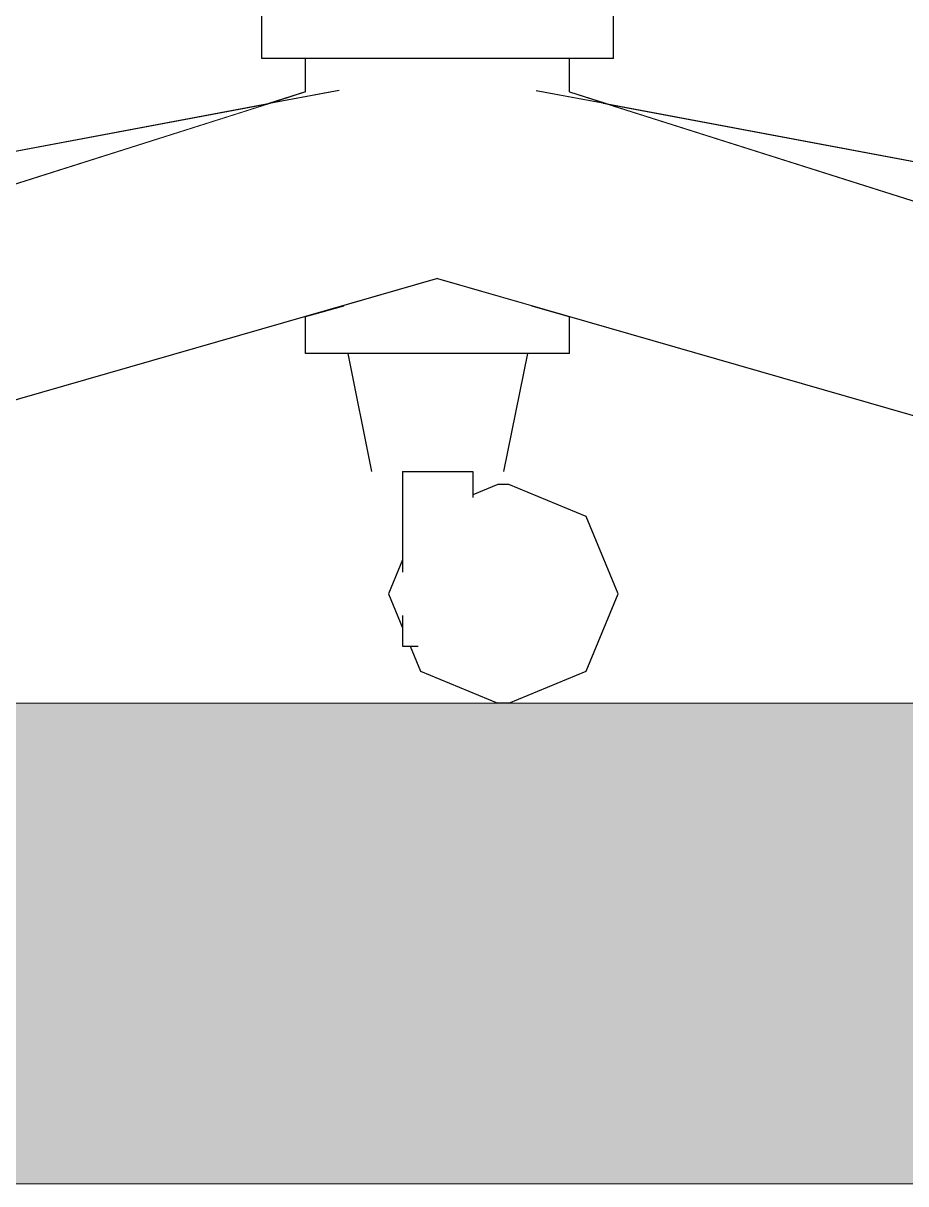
# Model space of a CAD drawing. Header units: millimetres. Extents: x 2336463 to 2579121, y 595385 to 778077.
# Drawn here: x 2525010.7 to 2525212.6, y 663476.2 to 663741.8 of the extents above; entities that cross this region are included whole.
import ezdxf

# ---------------------------------------------------------------- set-up
doc = ezdxf.new("R2010")
doc.units = ezdxf.units.MM
doc.header["$MEASUREMENT"] = 0
doc.linetypes.add('Wipeout_Contour', pattern=[1000, 0, -1000])
doc.layers.add('1 Планировка_Ном._пера__1', color=7, linetype='Continuous', lineweight=13)
doc.layers.add('Конструктив - Стены Несущие_Ном._пера__1', color=7, linetype='Continuous', lineweight=13)
doc.layers.add('Интерьер - Мебель', color=7, linetype='Continuous')
doc.layers.add('Интерьер - Мебель_Ном._пера__62', color=7, linetype='Continuous', lineweight=25, true_color=0xaaaaaa)

msp = doc.modelspace()

# ---------------------------------------------------------------- hatches: boundary and pattern name
at = {"layer": 'Конструктив - Стены Несущие_Ном._пера__1', "linetype": 'Continuous', "lineweight": 13}
h = msp.add_hatch(dxfattribs=at)
h.set_pattern_fill('AR_CONC', style=0, pattern_type=2)
h.set_pattern_definition([(50, (2086872.01, 585813.69), (-182.18467, 15.939086), [19.05, -209.55]), (355, (2086872.01, 585813.69), (-35.24342, 191.056845), [15.24, -167.640584]), (100.451445, (2086887.2, 585812.36), (146.94125, 175.11775), [16.19001, -178.090245]), (46.1842, (2086872.01, 585864.49), (-271.07904, 42.04233), [28.575, -314.325]), (96.63556, (2086894.6, 585860.98), (237.40413, 247.42612), [24.28502, -267.1356]), (351.18415, (2086872.01, 585864.49), (237.40413, 247.42612), [22.85997, -251.45973]), (21, (2086897.41, 585851.79), (-151.61439, 102.2652), [19.05, -209.55]), (326, (2086897.41, 585851.79), (61.80203, 184.18797), [15.24, -167.64]), (71.451445, (2086910.05, 585843.26), (213.41642, 81.92277), [16.19001, -178.08994]), (37.5, (2086872.015, 585813.686), (3.088603, 84.555039), [0, -165.608, 0, -170.18, 0, -168.275]), (7.5, (2086872.015, 585813.69), (66.819663, 100.180575), [0, -97.028, 0, -161.798, 0, -64.135]), (327.5, (2086815.37, 585813.686), (-135.590595, 5.728744), [0, -63.5, 0, -198.12, 0, -262.89]), (317.5, (2086789.97, 585813.69), (148.12918, 25.42649), [0, -82.55, 0, -131.572, 0, -186.69])])
h.paths.add_polyline_path([(2521493.96, 663476.17), (2527093.96, 663476.17), (2527093.96, 663586.17), (2521493.96, 663586.17)])

# ---------------------------------------------------------------- linework, layer by layer
at = {"layer": '1 Планировка_Ном._пера__1', "color": 7, "linetype": 'Continuous', "lineweight": 13}
msp.add_line((2527093.96, 663476.17), (2521493.96, 663476.17), dxfattribs=at)
at = {"layer": 'Конструктив - Стены Несущие_Ном._пера__1', "color": 7, "linetype": 'Continuous', "lineweight": 13, "flags": 128}
msp.add_lwpolyline([(2521493.96, 663476.17), (2527093.96, 663476.17), (2527093.96, 663586.17), (2521493.96, 663586.17)], close=True, dxfattribs=at)

# ---------------------------------------------------------------- wipeouts: each hides what was drawn before it
at = {"color": 254, "linetype": 'Wipeout_Contour', "lineweight": 0, "ltscale": 18276327.44818228}
msp.add_wipeout([(2525126.88, 663723.88), (2525128.04, 663724.16), (2525128.04, 663726.39), (2525133.21, 663725.41), (2525135.72, 663726.02), (2525135.72, 663733.67), (2525126.88, 663733.67)], dxfattribs=at).dxf.layer = 'Интерьер - Мебель'
at = {"color": 254, "linetype": 'Wipeout_Contour', "lineweight": 0, "ltscale": 15664113.58435454}
msp.add_wipeout([(2524832.88, 663639.17), (2524925, 663656.56), (2524925, 663679.17), (2524927.69, 663679.17), (2525066.73, 663723.31), (2524832.88, 663679.17)], dxfattribs=at).dxf.layer = 'Интерьер - Мебель'
at = {"color": 254, "linetype": 'Wipeout_Contour', "lineweight": 0, "ltscale": 10443560.49375888}
msp.add_wipeout([(2525126.88, 663677.17), (2525126.88, 663666.17), (2525135.72, 663666.17), (2525135.72, 663674.62)], dxfattribs=at).dxf.layer = 'Интерьер - Мебель'
at = {"color": 254, "linetype": 'Wipeout_Contour', "lineweight": 0, "ltscale": 10443363.58397881}
msp.add_wipeout([(2525097.48, 663606.23), (2525097.48, 663599.17), (2525099.84, 663599.17), (2525099.84, 663602.03)], dxfattribs=at).dxf.layer = 'Интерьер - Мебель'

# ---------------------------------------------------------------- next in the draw order: wipeouts: each hides what was drawn before it
at = {"color": 254, "linetype": 'Wipeout_Contour', "lineweight": 0, "ltscale": 10443681.62289573}
msp.add_wipeout([(2525133.99, 663733.67), (2525145.78, 663733.67), (2525145.78, 663781.17), (2525133.99, 663781.17)], dxfattribs=at).dxf.layer = 'Интерьер - Мебель'
at = {"color": 254, "linetype": 'Wipeout_Contour', "lineweight": 0, "ltscale": 15665342.73412733}
msp.add_wipeout([(2525105.53, 663733.67), (2525105.53, 663724.83), (2525117.81, 663726.84), (2525117.81, 663724.28), (2525126.88, 663723.88), (2525126.88, 663733.67)], dxfattribs=at).dxf.layer = 'Интерьер - Мебель'
at = {"color": 254, "linetype": 'Wipeout_Contour', "lineweight": 0, "ltscale": 10443504.27248664}
msp.add_wipeout([(2525105.53, 663666.17), (2525126.88, 663666.17), (2525126.88, 663677.17), (2525105.53, 663683.31)], dxfattribs=at).dxf.layer = 'Интерьер - Мебель'
at = {"color": 254, "linetype": 'Wipeout_Contour', "lineweight": 0, "ltscale": 7832526.626779261}
msp.add_wipeout([(2525099.84, 663599.17), (2525101.09, 663599.17), (2525099.84, 663602.03)], dxfattribs=at).dxf.layer = 'Интерьер - Мебель'

# ---------------------------------------------------------------- next in the draw order: linework, layer by layer
at = {"layer": 'Интерьер - Мебель_Ном._пера__62', "color": 253, "linetype": 'Continuous', "lineweight": 25, "true_color": 0xaaaaaa}
msp.add_line((2525145.78, 663733.67), (2525145.78, 663781.17), dxfattribs=at)

# ---------------------------------------------------------------- next in the draw order: wipeouts: each hides what was drawn before it
at = {"color": 254, "linetype": 'Wipeout_Contour', "lineweight": 0, "ltscale": 15665212.9285273}
msp.add_wipeout([(2525084.18, 663733.67), (2525084.18, 663723.88), (2525093.25, 663724.28), (2525093.25, 663726.84), (2525105.53, 663724.83), (2525105.53, 663733.67)], dxfattribs=at).dxf.layer = 'Интерьер - Мебель'
at = {"color": 254, "linetype": 'Wipeout_Contour', "lineweight": 0, "ltscale": 10443421.68637356}
msp.add_wipeout([(2525084.18, 663666.17), (2525105.53, 663666.17), (2525105.53, 663683.31), (2525084.18, 663677.17)], dxfattribs=at).dxf.layer = 'Интерьер - Мебель'

# ---------------------------------------------------------------- next in the draw order: wipeouts: each hides what was drawn before it
at = {"color": 254, "linetype": 'Wipeout_Contour', "lineweight": 0, "ltscale": 10443603.76057217}
msp.add_wipeout([(2525105.53, 663733.67), (2525133.99, 663733.67), (2525133.99, 663781.17), (2525105.53, 663781.17)], dxfattribs=at).dxf.layer = 'Интерьер - Мебель'
at = {"color": 254, "linetype": 'Wipeout_Contour', "lineweight": 0, "ltscale": 18275986.45467443}
msp.add_wipeout([(2525075.34, 663733.67), (2525075.34, 663726.02), (2525077.85, 663725.41), (2525083.02, 663726.39), (2525083.02, 663724.16), (2525084.18, 663723.88), (2525084.18, 663733.67)], dxfattribs=at).dxf.layer = 'Интерьер - Мебель'
at = {"color": 254, "linetype": 'Wipeout_Contour', "lineweight": 0, "ltscale": 10443361.11323324}
msp.add_wipeout([(2525084.18, 663677.17), (2525075.34, 663674.62), (2525075.34, 663666.17), (2525084.18, 663666.17)], dxfattribs=at).dxf.layer = 'Интерьер - Мебель'

# ---------------------------------------------------------------- next in the draw order: linework, layer by layer
at = {"layer": 'Интерьер - Мебель_Ном._пера__62', "color": 253, "linetype": 'Continuous', "lineweight": 25, "true_color": 0xaaaaaa}
msp.add_line((2525145.78, 663733.67), (2525133.99, 663733.67), dxfattribs=at)

# ---------------------------------------------------------------- next in the draw order: wipeouts: each hides what was drawn before it
at = {"color": 254, "linetype": 'Wipeout_Contour', "lineweight": 0, "ltscale": 10443493.64667714}
msp.add_wipeout([(2525077.07, 663733.67), (2525105.53, 663733.67), (2525105.53, 663781.17), (2525077.07, 663781.17)], dxfattribs=at).dxf.layer = 'Интерьер - Мебель'
at = {"color": 254, "linetype": 'Wipeout_Contour', "lineweight": 0, "ltscale": 7832554.913742067}
msp.add_wipeout([(2525083.02, 663726.39), (2525066.73, 663723.31), (2525083.02, 663724.16)], dxfattribs=at).dxf.layer = 'Интерьер - Мебель'
at = {"color": 254, "linetype": 'Wipeout_Contour', "lineweight": 0, "ltscale": 10443442.1902056}
msp.add_wipeout([(2525085, 663666.17), (2525090.43, 663639.17), (2525120.62, 663639.17), (2525126.06, 663666.17)], dxfattribs=at).dxf.layer = 'Интерьер - Мебель'

# ---------------------------------------------------------------- next in the draw order: linework, layer by layer
at = {"layer": 'Интерьер - Мебель_Ном._пера__62', "color": 253, "linetype": 'Continuous', "lineweight": 25, "true_color": 0xaaaaaa}
msp.add_line((2525133.99, 663733.67), (2525105.53, 663733.67), dxfattribs=at)

# ---------------------------------------------------------------- next in the draw order: wipeouts: each hides what was drawn before it
at = {"color": 254, "linetype": 'Wipeout_Contour', "lineweight": 0, "ltscale": 10443415.78443695}
msp.add_wipeout([(2525065.28, 663733.67), (2525077.07, 663733.67), (2525077.07, 663781.17), (2525065.28, 663781.17)], dxfattribs=at).dxf.layer = 'Интерьер - Мебель'
at = {"color": 254, "linetype": 'Wipeout_Contour', "lineweight": 0, "ltscale": 18275714.81741901}
msp.add_wipeout([(2525066.73, 663723.31), (2524927.69, 663679.17), (2524952.12, 663679.17), (2525105.53, 663723.31), (2525093.25, 663724.28), (2525084.18, 663723.88), (2525083.02, 663724.16)], dxfattribs=at).dxf.layer = 'Интерьер - Мебель'
at = {"color": 254, "linetype": 'Wipeout_Contour', "lineweight": 0, "ltscale": 10443391.26841899}
msp.add_wipeout([(2525099.84, 663639.17), (2525097.48, 663639.17), (2525097.48, 663616.1), (2525099.84, 663620.3)], dxfattribs=at).dxf.layer = 'Интерьер - Мебель'

# ---------------------------------------------------------------- next in the draw order: linework, layer by layer
at = {"layer": 'Интерьер - Мебель_Ном._пера__62', "color": 253, "linetype": 'Continuous', "lineweight": 25, "true_color": 0xaaaaaa}
for p, q in [((2525065.28, 663733.67), (2525065.28, 663781.17)), ((2525077.07, 663733.67), (2525065.28, 663733.67)), ((2525105.53, 663733.67), (2525077.07, 663733.67))]:
    msp.add_line(p, q, dxfattribs=at)

# ---------------------------------------------------------------- next in the draw order: wipeouts: each hides what was drawn before it
at = {"color": 254, "linetype": 'Wipeout_Contour', "lineweight": 0, "ltscale": 10443392.90840452}
msp.add_wipeout([(2525075.34, 663726.04), (2525066.73, 663723.31), (2525077.85, 663725.41), (2525075.34, 663726.02)], dxfattribs=at).dxf.layer = 'Интерьер - Мебель'
at = {"color": 254, "linetype": 'Wipeout_Contour', "lineweight": 0, "ltscale": 7832649.144802574}
msp.add_wipeout([(2525105.53, 663724.83), (2525105.53, 663723.31), (2525117.81, 663726.84)], dxfattribs=at).dxf.layer = 'Интерьер - Мебель'
at = {"color": 254, "linetype": 'Wipeout_Contour', "lineweight": 0, "ltscale": 13054262.79499018}
msp.add_wipeout([(2525105.53, 663639.17), (2525099.84, 663639.17), (2525099.84, 663620.3), (2525103.58, 663628.84), (2525105.53, 663629.61)], dxfattribs=at).dxf.layer = 'Интерьер - Мебель'

# ---------------------------------------------------------------- next in the draw order: linework, layer by layer
at = {"layer": 'Интерьер - Мебель_Ном._пера__62', "color": 253, "linetype": 'Continuous', "lineweight": 25, "true_color": 0xaaaaaa}
msp.add_line((2525075.34, 663726.02), (2525075.34, 663733.67), dxfattribs=at)

# ---------------------------------------------------------------- next in the draw order: wipeouts: each hides what was drawn before it
at = {"color": 254, "linetype": 'Wipeout_Contour', "lineweight": 0, "ltscale": 10443435.2990264}
msp.add_wipeout([(2525105.53, 663639.17), (2525105.53, 663629.61), (2525111.22, 663632.04), (2525111.22, 663639.17)], dxfattribs=at).dxf.layer = 'Интерьер - Мебель'

# ---------------------------------------------------------------- next in the draw order: wipeouts: each hides what was drawn before it
at = {"color": 254, "linetype": 'Wipeout_Contour', "lineweight": 0, "ltscale": 10443174.49730428}
msp.add_wipeout([(2524952.12, 663639.17), (2525105.53, 663683.31), (2525105.53, 663723.31), (2524952.12, 663679.17)], dxfattribs=at).dxf.layer = 'Интерьер - Мебель'
at = {"color": 254, "linetype": 'Wipeout_Contour', "lineweight": 0, "ltscale": 10443451.77558557}
msp.add_wipeout([(2525111.22, 663639.17), (2525111.22, 663632.04), (2525113.58, 663633.25), (2525113.58, 663639.17)], dxfattribs=at).dxf.layer = 'Интерьер - Мебель'

# ---------------------------------------------------------------- next in the draw order: linework, layer by layer
at = {"layer": 'Интерьер - Мебель_Ном._пера__62', "color": 253, "linetype": 'Continuous', "lineweight": 25, "true_color": 0xaaaaaa}
for p, q in [((2525083.02, 663726.39), (2524832.88, 663679.17)), ((2525075.34, 663726.04), (2524927.69, 663679.17)), ((2525075.34, 663666.17), (2525075.34, 663674.62)), ((2525084.18, 663666.17), (2525075.34, 663666.17)), ((2525085, 663666.17), (2525090.43, 663639.17)), ((2525097.48, 663639.17), (2525099.84, 663639.17))]:
    msp.add_line(p, q, dxfattribs=at)

# ---------------------------------------------------------------- next in the draw order: wipeouts: each hides what was drawn before it
at = {"color": 254, "linetype": 'Wipeout_Contour', "lineweight": 0, "ltscale": 7832659.875866617}
msp.add_wipeout([(2525117.81, 663726.84), (2525105.53, 663723.31), (2525117.81, 663724.28)], dxfattribs=at).dxf.layer = 'Интерьер - Мебель'
at = {"color": 254, "linetype": 'Wipeout_Contour', "lineweight": 0, "ltscale": 10443451.63630798}
msp.add_wipeout([(2525104.11, 663628.84), (2525106.55, 663626.72), (2525122.12, 663633.17), (2525121.8, 663636.17)], dxfattribs=at).dxf.layer = 'Интерьер - Мебель'

# ---------------------------------------------------------------- next in the draw order: wipeouts: each hides what was drawn before it
at = {"color": 254, "linetype": 'Wipeout_Contour', "lineweight": 0, "ltscale": 7832613.33177912}
msp.add_wipeout([(2525093.25, 663724.28), (2525105.53, 663723.31), (2525093.25, 663726.84)], dxfattribs=at).dxf.layer = 'Интерьер - Мебель'
at = {"color": 254, "linetype": 'Wipeout_Contour', "lineweight": 0, "ltscale": 10443394.21421726}
msp.add_wipeout([(2525096.78, 663611.17), (2525100.1, 663611.17), (2525106.55, 663626.72), (2525104.11, 663628.84)], dxfattribs=at).dxf.layer = 'Интерьер - Мебель'

# ---------------------------------------------------------------- next in the draw order: wipeouts: each hides what was drawn before it
at = {"color": 254, "linetype": 'Wipeout_Contour', "lineweight": 0, "ltscale": 10443767.98726843}
msp.add_wipeout([(2525258.94, 663679.17), (2525105.53, 663723.31), (2525105.53, 663683.31), (2525258.94, 663639.17)], dxfattribs=at).dxf.layer = 'Интерьер - Мебель'
at = {"color": 254, "linetype": 'Wipeout_Contour', "lineweight": 0, "ltscale": 10443377.38074539}
msp.add_wipeout([(2525100.1, 663611.17), (2525096.78, 663611.17), (2525104.11, 663593.49), (2525106.55, 663595.61)], dxfattribs=at).dxf.layer = 'Интерьер - Мебель'

# ---------------------------------------------------------------- next in the draw order: linework, layer by layer
at = {"layer": 'Интерьер - Мебель_Ном._пера__62', "color": 253, "linetype": 'Continuous', "lineweight": 25, "true_color": 0xaaaaaa}
for p, q in [((2525135.72, 663666.17), (2525135.72, 663674.62)), ((2525105.53, 663666.17), (2525084.18, 663666.17)), ((2525126.88, 663666.17), (2525105.53, 663666.17)), ((2525126.06, 663666.17), (2525120.62, 663639.17)), ((2525135.72, 663666.17), (2525126.88, 663666.17)), ((2525099.84, 663639.17), (2525105.53, 663639.17)), ((2525105.53, 663639.17), (2525111.22, 663639.17)), ((2525111.22, 663639.17), (2525113.58, 663639.17))]:
    msp.add_line(p, q, dxfattribs=at)

# ---------------------------------------------------------------- next in the draw order: wipeouts: each hides what was drawn before it
at = {"color": 254, "linetype": 'Wipeout_Contour', "lineweight": 0, "ltscale": 7832624.422036871}
msp.add_wipeout([(2525105.53, 663724.83), (2525093.25, 663726.84), (2525105.53, 663723.31)], dxfattribs=at).dxf.layer = 'Интерьер - Мебель'
at = {"color": 254, "linetype": 'Wipeout_Contour', "lineweight": 0, "ltscale": 10443410.89688683}
msp.add_wipeout([(2525106.55, 663595.61), (2525104.11, 663593.49), (2525121.8, 663586.17), (2525122.12, 663589.17)], dxfattribs=at).dxf.layer = 'Интерьер - Мебель'

# ---------------------------------------------------------------- next in the draw order: wipeouts: each hides what was drawn before it
at = {"color": 254, "linetype": 'Wipeout_Contour', "lineweight": 0, "ltscale": 18276541.3170255}
msp.add_wipeout([(2525117.81, 663724.28), (2525105.53, 663723.31), (2525258.94, 663679.17), (2525283.37, 663679.17), (2525144.33, 663723.31), (2525128.04, 663724.16), (2525126.88, 663723.88)], dxfattribs=at).dxf.layer = 'Интерьер - Мебель'
at = {"color": 254, "linetype": 'Wipeout_Contour', "lineweight": 0, "ltscale": 10443475.43359241}
msp.add_wipeout([(2525137.69, 663595.61), (2525122.12, 663589.17), (2525121.8, 663586.17), (2525139.49, 663593.49)], dxfattribs=at).dxf.layer = 'Интерьер - Мебель'

# ---------------------------------------------------------------- next in the draw order: linework, layer by layer
at = {"layer": 'Интерьер - Мебель_Ном._пера__62', "color": 253, "linetype": 'Continuous', "lineweight": 25, "true_color": 0xaaaaaa}
msp.add_line((2525105.53, 663683.31), (2524952.12, 663639.17), dxfattribs=at)

# ---------------------------------------------------------------- next in the draw order: wipeouts: each hides what was drawn before it
at = {"color": 254, "linetype": 'Wipeout_Contour', "lineweight": 0, "ltscale": 10443639.35276626}
msp.add_wipeout([(2525135.72, 663726.02), (2525133.21, 663725.41), (2525144.33, 663723.31), (2525135.72, 663726.04)], dxfattribs=at).dxf.layer = 'Интерьер - Мебель'
at = {"color": 254, "linetype": 'Wipeout_Contour', "lineweight": 0, "ltscale": 10443532.89366749}
msp.add_wipeout([(2525144.13, 663611.17), (2525137.69, 663595.61), (2525139.49, 663593.49), (2525146.82, 663611.17)], dxfattribs=at).dxf.layer = 'Интерьер - Мебель'

# ---------------------------------------------------------------- next in the draw order: wipeouts: each hides what was drawn before it
at = {"color": 254, "linetype": 'Wipeout_Contour', "lineweight": 0, "ltscale": 7832717.997049834}
msp.add_wipeout([(2525128.04, 663724.16), (2525144.33, 663723.31), (2525128.04, 663726.39)], dxfattribs=at).dxf.layer = 'Интерьер - Мебель'
at = {"color": 254, "linetype": 'Wipeout_Contour', "lineweight": 0, "ltscale": 10443549.72693079}
msp.add_wipeout([(2525137.69, 663626.72), (2525144.13, 663611.17), (2525146.82, 663611.17), (2525139.49, 663628.84)], dxfattribs=at).dxf.layer = 'Интерьер - Мебель'

# ---------------------------------------------------------------- next in the draw order: linework, layer by layer
at = {"layer": 'Интерьер - Мебель_Ном._пера__62', "color": 253, "linetype": 'Continuous', "lineweight": 25, "true_color": 0xaaaaaa}
msp.add_line((2525135.72, 663726.02), (2525135.72, 663733.67), dxfattribs=at)

# ---------------------------------------------------------------- next in the draw order: wipeouts: each hides what was drawn before it
at = {"color": 254, "linetype": 'Wipeout_Contour', "lineweight": 0, "ltscale": 15666284.25128965}
msp.add_wipeout([(2525378.18, 663679.17), (2525144.33, 663723.31), (2525283.37, 663679.17), (2525286.06, 663679.17), (2525286.06, 663656.56), (2525378.18, 663639.17)], dxfattribs=at).dxf.layer = 'Интерьер - Мебель'
at = {"color": 254, "linetype": 'Wipeout_Contour', "lineweight": 0, "ltscale": 10443516.17280388}
msp.add_wipeout([(2525122.12, 663633.17), (2525137.69, 663626.72), (2525139.49, 663628.84), (2525121.8, 663636.17)], dxfattribs=at).dxf.layer = 'Интерьер - Мебель'

# ---------------------------------------------------------------- next in the draw order: linework, layer by layer
at = {"layer": 'Интерьер - Мебель_Ном._пера__62', "color": 253, "linetype": 'Continuous', "lineweight": 25, "true_color": 0xaaaaaa}
for p, q in [((2525128.04, 663726.39), (2525378.18, 663679.17)), ((2525135.72, 663726.04), (2525283.37, 663679.17)), ((2525105.53, 663683.31), (2525258.94, 663639.17))]:
    msp.add_line(p, q, dxfattribs=at)

# ---------------------------------------------------------------- next in the draw order: wipeouts: each hides what was drawn before it
at = {"color": 254, "linetype": 'Wipeout_Contour', "lineweight": 0, "ltscale": 20886890.32676891}
msp.add_wipeout([(2525105.53, 663629.61), (2525103.58, 663628.84), (2525104.11, 663628.84), (2525121.8, 663636.17), (2525119.28, 663636.17), (2525113.58, 663633.81), (2525113.58, 663633.25), (2525111.22, 663632.04)], dxfattribs=at).dxf.layer = 'Интерьер - Мебель'

# ---------------------------------------------------------------- next in the draw order: linework, layer by layer
at = {"layer": 'Интерьер - Мебель_Ном._пера__62', "color": 253, "linetype": 'Continuous', "lineweight": 25, "true_color": 0xaaaaaa}
msp.add_line((2525121.8, 663636.17), (2525119.28, 663636.17), dxfattribs=at)

# ---------------------------------------------------------------- next in the draw order: wipeouts: each hides what was drawn before it
at = {"color": 254, "linetype": 'Wipeout_Contour', "lineweight": 0, "ltscale": 18275920.83562154}
msp.add_wipeout([(2525094.26, 663611.17), (2525096.78, 663611.17), (2525104.11, 663628.84), (2525103.58, 663628.84), (2525099.84, 663620.3), (2525097.48, 663616.1), (2525097.48, 663618.92)], dxfattribs=at).dxf.layer = 'Интерьер - Мебель'

# ---------------------------------------------------------------- next in the draw order: linework, layer by layer
at = {"layer": 'Интерьер - Мебель_Ном._пера__62', "color": 253, "linetype": 'Continuous', "lineweight": 25, "true_color": 0xaaaaaa}
msp.add_line((2525097.48, 663639.17), (2525097.48, 663616.1), dxfattribs=at)

# ---------------------------------------------------------------- next in the draw order: wipeouts: each hides what was drawn before it
at = {"color": 254, "linetype": 'Wipeout_Contour', "lineweight": 0, "ltscale": 23497573.41154205}
msp.add_wipeout([(2525094.26, 663611.17), (2525097.48, 663603.41), (2525097.48, 663606.23), (2525099.84, 663602.03), (2525101.09, 663599.17), (2525099.24, 663599.17), (2525101.59, 663593.49), (2525104.11, 663593.49), (2525096.78, 663611.17)], dxfattribs=at).dxf.layer = 'Интерьер - Мебель'

# ---------------------------------------------------------------- next in the draw order: linework, layer by layer
at = {"layer": 'Интерьер - Мебель_Ном._пера__62', "color": 253, "linetype": 'Continuous', "lineweight": 25, "true_color": 0xaaaaaa}
for p, q in [((2525097.48, 663618.92), (2525094.26, 663611.17)), ((2525094.26, 663611.17), (2525097.48, 663603.41)), ((2525097.48, 663606.23), (2525097.48, 663599.17))]:
    msp.add_line(p, q, dxfattribs=at)

# ---------------------------------------------------------------- next in the draw order: wipeouts: each hides what was drawn before it
at = {"color": 254, "linetype": 'Wipeout_Contour', "lineweight": 0, "ltscale": 10443402.1570948}
msp.add_wipeout([(2525101.59, 663593.49), (2525119.28, 663586.17), (2525121.8, 663586.17), (2525104.11, 663593.49)], dxfattribs=at).dxf.layer = 'Интерьер - Мебель'

# ---------------------------------------------------------------- next in the draw order: linework, layer by layer
at = {"layer": 'Интерьер - Мебель_Ном._пера__62', "color": 253, "linetype": 'Continuous', "lineweight": 25, "true_color": 0xaaaaaa}
msp.add_line((2525121.8, 663586.17), (2525119.28, 663586.17), dxfattribs=at)

# ---------------------------------------------------------------- next in the draw order: wipeouts: each hides what was drawn before it
at = {"color": 254, "linetype": 'Wipeout_Contour', "lineweight": 0, "ltscale": 20886928.3186425}
msp.add_wipeout([(2525100.1, 663611.17), (2525106.55, 663595.61), (2525122.12, 663589.17), (2525137.69, 663595.61), (2525144.13, 663611.17), (2525137.69, 663626.72), (2525122.12, 663633.17), (2525106.55, 663626.72)], dxfattribs=at).dxf.layer = 'Интерьер - Мебель'

# ---------------------------------------------------------------- next in the draw order: linework, layer by layer
at = {"layer": 'Интерьер - Мебель_Ном._пера__62', "color": 253, "linetype": 'Continuous', "lineweight": 25, "true_color": 0xaaaaaa}
for p, q in [((2525113.58, 663639.17), (2525113.58, 663633.25)), ((2525119.28, 663636.17), (2525113.58, 663633.81)), ((2525139.49, 663628.84), (2525121.8, 663636.17)), ((2525146.82, 663611.17), (2525139.49, 663628.84)), ((2525139.49, 663593.49), (2525146.82, 663611.17)), ((2525097.48, 663599.17), (2525099.84, 663599.17)), ((2525099.24, 663599.17), (2525101.59, 663593.49)), ((2525099.84, 663599.17), (2525101.09, 663599.17)), ((2525101.59, 663593.49), (2525119.28, 663586.17)), ((2525121.8, 663586.17), (2525139.49, 663593.49))]:
    msp.add_line(p, q, dxfattribs=at)

doc.saveas('drawing.dxf')
